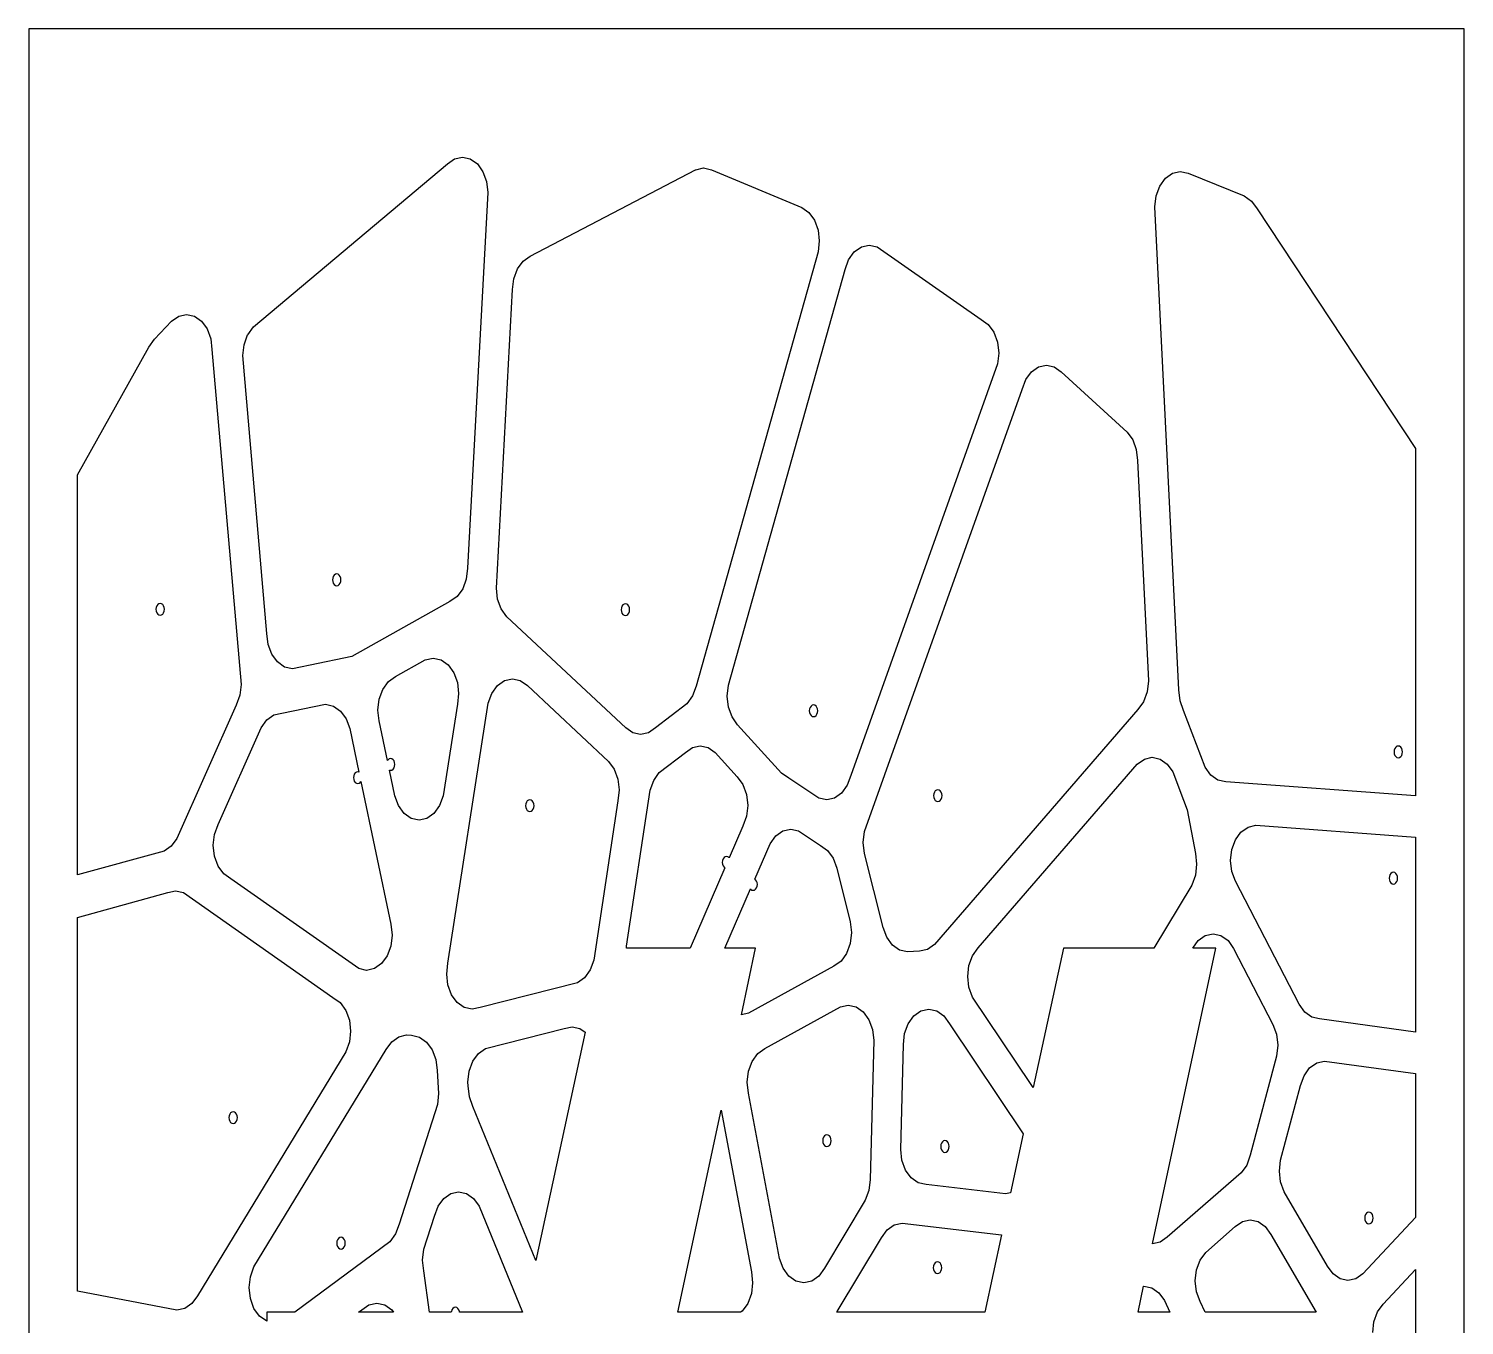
# Model space of a CAD drawing. Header units: metres. Extents: x 5 to 4553, y 5 to 890.
# Drawn here: x 5 to 445, y 412.4 to 810 of the extents above; entities that cross this region are included whole.
import ezdxf

# ---------------------------------------------------------------- set-up
doc = ezdxf.new("R2010")
doc.units = ezdxf.units.M

msp = doc.modelspace()

# ---------------------------------------------------------------- linework, layer by layer
for p, q in [((445, 810), (5, 810)), ((5, 810), (5, 5)), ((445, 5), (445, 810)), ((133.339, 768.521), (135.513, 770.055)), ((135.513, 770.055), (137.924, 770.584)), ((137.924, 770.584), (140.334, 770.055)), ((140.334, 770.055), (142.508, 768.521)), ((73.8629, 718.561), (133.339, 768.521)), ((142.508, 768.521), (144.234, 766.132)), ((144.234, 766.132), (145.342, 763.121)), ((158.673, 740.279), (209.327, 766.724)), ((209.327, 766.724), (209.452, 766.768)), ((209.452, 766.768), (211.862, 767.296)), ((211.862, 767.296), (214.272, 766.768)), ((214.272, 766.768), (241.911, 755.18)), ((353.376, 764.126), (355.55, 765.66)), ((355.55, 765.66), (357.96, 766.188)), ((357.96, 766.188), (360.371, 765.66)), ((360.371, 765.66), (377.579, 758.704)), ((145.342, 763.121), (145.724, 759.784)), ((350.542, 758.726), (351.65, 761.736)), ((351.65, 761.736), (353.376, 764.126)), ((145.724, 759.784), (139.499, 644.605)), ((350.16, 755.388), (350.542, 758.726)), ((377.579, 758.704), (379.753, 757.17)), ((379.753, 757.17), (381.479, 754.781)), ((241.911, 755.18), (244.086, 753.646)), ((244.086, 753.646), (245.811, 751.256)), ((357.5, 607.251), (350.16, 755.388)), ((381.479, 754.781), (430, 681.313)), ((245.811, 751.256), (246.919, 748.246)), ((246.919, 748.246), (247.301, 744.908)), ((247.301, 744.908), (246.919, 741.571)), ((260.2, 743.099), (262.61, 743.627)), ((262.61, 743.627), (265.02, 743.099)), ((156.499, 738.745), (158.673, 740.279)), ((246.919, 741.571), (209.595, 608.41)), ((256.3, 739.175), (258.025, 741.565)), ((258.025, 741.565), (260.2, 743.099)), ((265.02, 743.099), (296.945, 720.831)), ((153.665, 733.345), (154.773, 736.355)), ((154.773, 736.355), (156.499, 738.745)), ((219.458, 608.679), (255.192, 736.165)), ((255.192, 736.165), (256.3, 739.175)), ((153.283, 730.007), (153.665, 733.345)), ((148.334, 638.429), (153.283, 730.007)), ((48.7901, 720.34), (50.9645, 721.874)), ((50.9645, 721.874), (53.3748, 722.402)), ((53.3748, 722.402), (55.7852, 721.874)), ((55.7852, 721.874), (57.9595, 720.34)), ((43.5387, 714.781), (48.7901, 720.34)), ((57.9595, 720.34), (59.6852, 717.95)), ((59.6852, 717.95), (60.7931, 714.94)), ((72.1373, 716.172), (73.8629, 718.561)), ((296.945, 720.831), (299.119, 719.297)), ((299.119, 719.297), (300.845, 716.908)), ((41.8131, 712.392), (43.5387, 714.781)), ((60.7931, 714.94), (61.1748, 711.602)), ((70.6131, 709.772), (70.9949, 713.109)), ((70.9949, 713.109), (72.1028, 716.12)), ((72.1028, 716.12), (72.1373, 716.172)), ((300.845, 716.908), (301.953, 713.897)), ((301.953, 713.897), (302.335, 710.56)), ((20, 673.225), (41.8131, 712.392)), ((61.1748, 711.602), (70.1108, 608.974)), ((78.0326, 624.56), (70.6131, 709.772)), ((302.335, 710.56), (301.953, 707.223)), ((301.953, 707.223), (256.99, 581.029)), ((310.595, 702.394), (312.321, 704.783)), ((312.321, 704.783), (314.495, 706.317)), ((314.495, 706.317), (316.906, 706.846)), ((316.906, 706.846), (319.316, 706.317)), ((319.316, 706.317), (321.49, 704.783)), ((321.49, 704.783), (341.641, 686.336)), ((309.487, 699.383), (310.595, 702.394)), ((261.18, 563.804), (309.487, 699.383)), ((341.641, 686.336), (343.367, 683.947)), ((343.367, 683.947), (344.475, 680.936)), ((344.475, 680.936), (344.856, 677.598)), ((430, 681.313), (430, 574.778)), ((20, 550.526), (20, 673.225)), ((344.856, 677.598), (348.205, 610.008)), ((98.6385, 642.476), (98.3509, 642.078)), ((99.0009, 642.732), (98.6385, 642.476)), ((99.4026, 642.82), (99.0009, 642.732)), ((99.8043, 642.732), (99.4026, 642.82)), ((100.167, 642.476), (99.8043, 642.732)), ((100.454, 642.078), (100.167, 642.476)), ((139.499, 644.605), (139.117, 641.268)), ((98.1662, 641.576), (98.1026, 641.02)), ((98.1026, 641.02), (98.1662, 640.463)), ((98.3509, 642.078), (98.1662, 641.576)), ((98.1662, 640.463), (98.3509, 639.962)), ((98.3509, 639.962), (98.6385, 639.563)), ((98.6385, 639.563), (99.0009, 639.308)), ((99.0009, 639.308), (99.4026, 639.22)), ((99.4026, 639.22), (99.8043, 639.308)), ((99.8043, 639.308), (100.167, 639.563)), ((100.167, 639.563), (100.454, 639.962)), ((100.639, 641.576), (100.454, 642.078)), ((100.454, 639.962), (100.639, 640.463)), ((100.703, 641.02), (100.639, 641.576)), ((100.639, 640.463), (100.703, 641.02)), ((138.009, 638.257), (136.284, 635.868)), ((139.117, 641.268), (138.009, 638.257)), ((148.716, 635.092), (148.334, 638.429)), ((44.902, 633.701), (44.5396, 633.445)), ((45.3037, 633.789), (44.902, 633.701)), ((45.7054, 633.701), (45.3037, 633.789)), ((46.0678, 633.445), (45.7054, 633.701)), ((134.109, 634.334), (103.991, 617.492)), ((136.284, 635.868), (134.109, 634.334)), ((149.824, 632.081), (148.716, 635.092)), ((187.881, 633.652), (187.479, 633.564)), ((188.283, 633.564), (187.881, 633.652)), ((44.0673, 632.545), (44.0037, 631.989)), ((44.0037, 631.989), (44.0673, 631.433)), ((44.252, 633.047), (44.0673, 632.545)), ((44.0673, 631.433), (44.252, 630.931)), ((44.5396, 633.445), (44.252, 633.047)), ((44.252, 630.931), (44.5396, 630.533)), ((44.5396, 630.533), (44.902, 630.277)), ((44.902, 630.277), (45.3037, 630.189)), ((45.3037, 630.189), (45.7054, 630.277)), ((45.7054, 630.277), (46.0678, 630.533)), ((46.3554, 633.047), (46.0678, 633.445)), ((46.0678, 630.533), (46.3554, 630.931)), ((46.5401, 632.545), (46.3554, 633.047)), ((46.3554, 630.931), (46.5401, 631.433)), ((46.6037, 631.989), (46.5401, 632.545)), ((46.5401, 631.433), (46.6037, 631.989)), ((151.549, 629.692), (149.824, 632.081)), ((187.976, 595.634), (151.549, 629.692)), ((186.645, 632.408), (186.581, 631.852)), ((186.581, 631.852), (186.645, 631.296)), ((186.829, 632.91), (186.645, 632.408)), ((186.645, 631.296), (186.829, 630.794)), ((187.117, 633.308), (186.829, 632.91)), ((186.829, 630.794), (187.117, 630.396)), ((187.479, 633.564), (187.117, 633.308)), ((187.117, 630.396), (187.479, 630.14)), ((187.479, 630.14), (187.881, 630.052)), ((187.881, 630.052), (188.283, 630.14)), ((188.645, 633.308), (188.283, 633.564)), ((188.283, 630.14), (188.645, 630.396)), ((188.933, 632.91), (188.645, 633.308)), ((188.645, 630.396), (188.933, 630.794)), ((189.117, 632.408), (188.933, 632.91)), ((188.933, 630.794), (189.117, 631.296)), ((189.181, 631.852), (189.117, 632.408)), ((189.117, 631.296), (189.181, 631.852)), ((78.4144, 621.223), (78.0326, 624.56)), ((79.5223, 618.212), (78.4144, 621.223)), ((81.2479, 615.823), (79.5223, 618.212)), ((101.581, 616.963), (85.8326, 613.76)), ((103.991, 617.492), (101.581, 616.963)), ((117.402, 611.346), (126.55, 616.461)), ((126.55, 616.461), (128.96, 616.99)), ((128.96, 616.99), (131.37, 616.461)), ((131.37, 616.461), (133.545, 614.927)), ((83.4223, 614.289), (81.2479, 615.823)), ((85.8326, 613.76), (83.4223, 614.289)), ((133.545, 614.927), (135.27, 612.538)), ((135.27, 612.538), (136.378, 609.527)), ((70.1108, 608.974), (69.729, 605.637)), ((112.394, 604.412), (113.502, 607.423)), ((113.502, 607.423), (115.228, 609.812)), ((115.228, 609.812), (117.402, 611.346)), ((136.378, 609.527), (136.76, 606.19)), ((146.932, 606.214), (148.657, 608.604)), ((148.657, 608.604), (150.832, 610.138)), ((150.832, 610.138), (153.242, 610.666)), ((153.242, 610.666), (155.652, 610.138)), ((155.652, 610.138), (157.827, 608.604)), ((157.827, 608.604), (182.728, 585.321)), ((209.595, 608.41), (208.487, 605.399)), ((219.076, 605.341), (219.458, 608.679)), ((348.205, 610.008), (347.823, 606.67)), ((357.882, 603.914), (357.5, 607.251)), ((69.729, 605.637), (68.6212, 602.626)), ((82.5826, 600.132), (95.9831, 602.858)), ((95.9831, 602.858), (98.3934, 602.329)), ((112.013, 601.075), (112.394, 604.412)), ((136.378, 602.852), (132.044, 574.82)), ((133.498, 523.495), (145.824, 603.204)), ((136.76, 606.19), (136.378, 602.852)), ((145.824, 603.204), (146.932, 606.214)), ((206.761, 603.01), (197.145, 595.634)), ((208.487, 605.399), (206.761, 603.01)), ((219.458, 602.004), (219.076, 605.341)), ((346.715, 603.66), (344.99, 601.27)), ((347.823, 606.67), (346.715, 603.66)), ((358.989, 600.903), (357.882, 603.914)), ((68.6212, 602.626), (50.4344, 561.743)), ((77.9979, 598.07), (80.1723, 599.604)), ((80.1723, 599.604), (82.5826, 600.132)), ((98.3934, 602.329), (100.568, 600.795)), ((100.568, 600.795), (102.293, 598.406)), ((102.293, 598.406), (103.401, 595.395)), ((112.394, 597.737), (112.013, 601.075)), ((220.566, 598.993), (219.458, 602.004)), ((222.291, 596.604), (220.566, 598.993)), ((244.315, 601.418), (244.251, 600.862)), ((244.251, 600.862), (244.315, 600.306)), ((244.5, 601.92), (244.315, 601.418)), ((244.315, 600.306), (244.5, 599.804)), ((244.787, 602.318), (244.5, 601.92)), ((244.5, 599.804), (244.787, 599.406)), ((245.15, 602.574), (244.787, 602.318)), ((244.787, 599.406), (245.15, 599.15)), ((245.551, 602.662), (245.15, 602.574)), ((245.15, 599.15), (245.551, 599.062)), ((245.953, 602.574), (245.551, 602.662)), ((245.551, 599.062), (245.953, 599.15)), ((246.316, 602.318), (245.953, 602.574)), ((245.953, 599.15), (246.316, 599.406)), ((246.603, 601.92), (246.316, 602.318)), ((246.316, 599.406), (246.603, 599.804)), ((246.788, 601.418), (246.603, 601.92)), ((246.603, 599.804), (246.788, 600.306)), ((246.851, 600.862), (246.788, 601.418)), ((246.788, 600.306), (246.851, 600.862)), ((344.99, 601.27), (282.656, 529.176)), ((365.597, 583.543), (358.989, 600.903)), ((63.0546, 565.967), (76.2723, 595.68)), ((76.2723, 595.68), (77.9979, 598.07)), ((103.401, 595.395), (106.197, 582.084)), ((114.945, 585.594), (112.394, 597.737)), ((190.15, 594.1), (187.976, 595.634)), ((192.56, 593.571), (190.15, 594.1)), ((194.971, 594.1), (192.56, 593.571)), ((197.145, 595.634), (194.971, 594.1)), ((235.766, 581.775), (222.291, 596.604)), ((208.434, 589.57), (210.844, 590.098)), ((210.844, 590.098), (213.254, 589.57)), ((424.001, 589.718), (423.713, 589.32)), ((424.363, 589.974), (424.001, 589.718)), ((424.765, 590.062), (424.363, 589.974)), ((425.166, 589.974), (424.765, 590.062)), ((425.529, 589.718), (425.166, 589.974)), ((425.816, 589.32), (425.529, 589.718)), ((115.148, 585.875), (114.945, 585.594)), ((115.51, 586.131), (115.148, 585.875)), ((115.912, 586.219), (115.51, 586.131)), ((116.313, 586.131), (115.912, 586.219)), ((116.676, 585.875), (116.313, 586.131)), ((116.963, 585.477), (116.676, 585.875)), ((117.148, 584.975), (116.963, 585.477)), ((182.728, 585.321), (184.453, 582.932)), ((198.275, 581.911), (206.259, 588.036)), ((206.259, 588.036), (208.434, 589.57)), ((213.254, 589.57), (215.429, 588.036)), ((215.429, 588.036), (222.177, 580.609)), ((344.768, 584.532), (346.942, 586.066)), ((346.942, 586.066), (349.353, 586.595)), ((349.353, 586.595), (351.763, 586.066)), ((351.763, 586.066), (353.937, 584.532)), ((423.528, 588.818), (423.465, 588.262)), ((423.465, 588.262), (423.528, 587.706)), ((423.713, 589.32), (423.528, 588.818)), ((423.528, 587.706), (423.713, 587.204)), ((423.713, 587.204), (424.001, 586.806)), ((424.001, 586.806), (424.363, 586.55)), ((424.363, 586.55), (424.765, 586.462)), ((424.765, 586.462), (425.166, 586.55)), ((425.166, 586.55), (425.529, 586.806)), ((425.529, 586.806), (425.816, 587.204)), ((426.001, 588.818), (425.816, 589.32)), ((425.816, 587.204), (426.001, 587.706)), ((426.065, 588.262), (426.001, 588.818)), ((426.001, 587.706), (426.065, 588.262)), ((104.601, 580.919), (104.538, 580.363)), ((104.786, 581.421), (104.601, 580.919)), ((105.074, 581.819), (104.786, 581.421)), ((105.436, 582.075), (105.074, 581.819)), ((105.838, 582.163), (105.436, 582.075)), ((106.197, 582.084), (105.838, 582.163)), ((117.207, 574.82), (115.553, 582.698)), ((115.553, 582.698), (115.912, 582.619)), ((115.912, 582.619), (116.313, 582.707)), ((116.313, 582.707), (116.676, 582.963)), ((116.676, 582.963), (116.963, 583.361)), ((116.963, 583.361), (117.148, 583.863)), ((117.212, 584.419), (117.148, 584.975)), ((117.148, 583.863), (117.212, 584.419)), ((184.453, 582.932), (185.561, 579.921)), ((196.549, 579.522), (198.275, 581.911)), ((237.941, 580.241), (235.766, 581.775)), ((256.99, 581.029), (255.882, 578.018)), ((296.018, 528.148), (344.768, 584.532)), ((353.937, 584.532), (355.663, 582.143)), ((355.663, 582.143), (358.969, 573.457)), ((367.323, 581.154), (365.597, 583.543)), ((369.497, 579.62), (367.323, 581.154)), ((104.538, 580.363), (104.601, 579.807)), ((104.601, 579.807), (104.786, 579.305)), ((104.786, 579.305), (105.074, 578.907)), ((105.074, 578.907), (105.436, 578.651)), ((105.436, 578.651), (105.838, 578.563)), ((105.838, 578.563), (106.24, 578.651)), ((106.24, 578.651), (106.602, 578.907)), ((106.602, 578.907), (106.805, 579.188)), ((106.805, 579.188), (115.997, 535.418)), ((185.561, 579.921), (185.943, 576.584)), ((185.943, 576.584), (185.561, 573.247)), ((188.245, 528.652), (195.442, 576.511)), ((195.442, 576.511), (196.549, 579.522)), ((222.177, 580.609), (223.902, 578.22)), ((223.902, 578.22), (225.01, 575.21)), ((247.161, 574.095), (237.941, 580.241)), ((255.882, 578.018), (254.156, 575.629)), ((283.221, 576.568), (282.858, 576.312)), ((283.623, 576.656), (283.221, 576.568)), ((284.024, 576.568), (283.623, 576.656)), ((284.387, 576.312), (284.024, 576.568)), ((371.907, 579.091), (369.497, 579.62)), ((430, 574.778), (371.907, 579.091)), ((118.315, 571.809), (117.207, 574.82)), ((132.044, 574.82), (130.936, 571.809)), ((157.343, 572.326), (157.279, 571.77)), ((157.528, 572.828), (157.343, 572.326)), ((157.815, 573.226), (157.528, 572.828)), ((158.178, 573.482), (157.815, 573.226)), ((158.579, 573.57), (158.178, 573.482)), ((158.981, 573.482), (158.579, 573.57)), ((159.343, 573.226), (158.981, 573.482)), ((159.631, 572.828), (159.343, 573.226)), ((159.816, 572.326), (159.631, 572.828)), ((159.879, 571.77), (159.816, 572.326)), ((185.561, 573.247), (178.22, 524.427)), ((225.01, 575.21), (225.392, 571.872)), ((249.571, 573.566), (247.161, 574.095)), ((251.982, 574.095), (249.571, 573.566)), ((254.156, 575.629), (251.982, 574.095)), ((282.386, 575.412), (282.323, 574.856)), ((282.323, 574.856), (282.386, 574.299)), ((282.571, 575.914), (282.386, 575.412)), ((282.386, 574.299), (282.571, 573.798)), ((282.858, 576.312), (282.571, 575.914)), ((282.571, 573.798), (282.858, 573.399)), ((282.858, 573.399), (283.221, 573.144)), ((283.221, 573.144), (283.623, 573.056)), ((283.623, 573.056), (284.024, 573.144)), ((284.024, 573.144), (284.387, 573.399)), ((284.674, 575.914), (284.387, 576.312)), ((284.387, 573.399), (284.674, 573.798)), ((284.859, 575.412), (284.674, 575.914)), ((284.674, 573.798), (284.859, 574.299)), ((284.923, 574.856), (284.859, 575.412)), ((284.859, 574.299), (284.923, 574.856)), ((358.969, 573.457), (360.077, 570.447)), ((120.041, 569.42), (118.315, 571.809)), ((122.215, 567.886), (120.041, 569.42)), ((124.625, 567.357), (122.215, 567.886)), ((127.036, 567.886), (124.625, 567.357)), ((129.21, 569.42), (127.036, 567.886)), ((130.936, 571.809), (129.21, 569.42)), ((157.279, 571.77), (157.343, 571.214)), ((157.343, 571.214), (157.528, 570.712)), ((157.528, 570.712), (157.815, 570.314)), ((157.815, 570.314), (158.178, 570.058)), ((158.178, 570.058), (158.579, 569.97)), ((158.579, 569.97), (158.981, 570.058)), ((158.981, 570.058), (159.343, 570.314)), ((159.343, 570.314), (159.631, 570.712)), ((159.631, 570.712), (159.816, 571.214)), ((159.816, 571.214), (159.879, 571.77)), ((225.01, 568.535), (223.902, 565.524)), ((225.392, 571.872), (225.01, 568.535)), ((360.077, 570.447), (362.586, 557.127)), ((61.9467, 562.957), (63.0546, 565.967)), ((223.902, 565.524), (219.685, 555.781)), ((233.963, 562.495), (236.137, 564.029)), ((236.137, 564.029), (238.548, 564.558)), ((238.548, 564.558), (240.958, 564.029)), ((240.958, 564.029), (247.666, 559.558)), ((260.798, 560.467), (261.18, 563.804)), ((374.835, 561.304), (376.561, 563.694)), ((376.561, 563.694), (378.735, 565.228)), ((378.735, 565.228), (381.146, 565.756)), ((381.146, 565.756), (430, 562.129)), ((48.7088, 559.354), (46.5344, 557.82)), ((50.4344, 561.743), (48.7088, 559.354)), ((61.5649, 559.619), (61.9467, 562.957)), ((61.9467, 556.282), (61.5649, 559.619)), ((227.54, 549.255), (232.237, 560.106)), ((232.237, 560.106), (233.963, 562.495)), ((247.666, 559.558), (249.84, 558.024)), ((261.18, 557.129), (260.798, 560.467)), ((373.727, 558.294), (374.835, 561.304)), ((430, 562.129), (430, 502.37)), ((46.5344, 557.82), (20, 550.526)), ((63.0546, 553.271), (61.9467, 556.282)), ((217.638, 554.944), (217.575, 554.388)), ((217.823, 555.446), (217.638, 554.944)), ((218.111, 555.844), (217.823, 555.446)), ((218.473, 556.1), (218.111, 555.844)), ((218.875, 556.188), (218.473, 556.1)), ((219.276, 556.1), (218.875, 556.188)), ((219.639, 555.844), (219.276, 556.1)), ((219.685, 555.781), (219.639, 555.844)), ((249.84, 558.024), (251.566, 555.634)), ((251.566, 555.634), (252.674, 552.624)), ((266.88, 534.429), (261.18, 557.129)), ((362.586, 557.127), (362.968, 553.79)), ((373.346, 554.956), (373.727, 558.294)), ((373.727, 551.619), (373.346, 554.956)), ((64.7802, 550.882), (63.0546, 553.271)), ((66.9546, 549.348), (64.7802, 550.882)), ((218.372, 552.748), (207.715, 528.127)), ((217.575, 554.388), (217.638, 553.832)), ((217.638, 553.832), (217.823, 553.33)), ((217.823, 553.33), (218.111, 552.932)), ((218.111, 552.932), (218.372, 552.748)), ((252.674, 552.624), (256.805, 536.173)), ((362.586, 550.452), (361.478, 547.442)), ((362.968, 553.79), (362.586, 550.452)), ((374.835, 548.608), (373.727, 551.619)), ((422.028, 550.09), (421.965, 549.534)), ((422.213, 550.592), (422.028, 550.09)), ((422.501, 550.99), (422.213, 550.592)), ((422.863, 551.246), (422.501, 550.99)), ((423.265, 551.334), (422.863, 551.246)), ((423.667, 551.246), (423.265, 551.334)), ((424.029, 550.99), (423.667, 551.246)), ((424.317, 550.592), (424.029, 550.99)), ((424.501, 550.09), (424.317, 550.592)), ((424.565, 549.534), (424.501, 550.09)), ((47.6228, 545.119), (50.0331, 545.648)), ((50.0331, 545.648), (52.4434, 545.119)), ((106.169, 521.809), (66.9546, 549.348)), ((218.395, 528.127), (226.227, 546.222)), ((226.227, 546.222), (226.273, 546.158)), ((226.273, 546.158), (226.636, 545.902)), ((226.636, 545.902), (227.038, 545.814)), ((227.038, 545.814), (227.439, 545.902)), ((227.439, 545.902), (227.802, 546.158)), ((227.802, 549.071), (227.54, 549.255)), ((228.089, 548.672), (227.802, 549.071)), ((227.802, 546.158), (228.089, 546.556)), ((228.274, 548.171), (228.089, 548.672)), ((228.089, 546.556), (228.274, 547.058)), ((228.338, 547.614), (228.274, 548.171)), ((228.274, 547.058), (228.338, 547.614)), ((361.478, 547.442), (349.895, 528.127)), ((394.362, 510.862), (374.835, 548.608)), ((421.965, 549.534), (422.028, 548.978)), ((422.028, 548.978), (422.213, 548.476)), ((422.213, 548.476), (422.501, 548.078)), ((422.501, 548.078), (422.863, 547.822)), ((422.863, 547.822), (423.265, 547.734)), ((423.265, 547.734), (423.667, 547.822)), ((423.667, 547.822), (424.029, 548.078)), ((424.029, 548.078), (424.317, 548.476)), ((424.317, 548.476), (424.501, 548.978)), ((424.501, 548.978), (424.565, 549.534)), ((20, 537.526), (47.6228, 545.119)), ((52.4434, 545.119), (98.2618, 512.943)), ((20, 422.935), (20, 537.526)), ((115.997, 535.418), (116.379, 532.081)), ((256.805, 536.173), (257.186, 532.836)), ((257.186, 532.836), (256.805, 529.498)), ((267.988, 531.418), (266.88, 534.429)), ((365.585, 531.916), (367.996, 532.445)), ((367.996, 532.445), (370.406, 531.916)), ((115.997, 528.743), (114.889, 525.733)), ((116.379, 532.081), (115.997, 528.743)), ((188.185, 528.127), (188.245, 528.652)), ((207.715, 528.127), (188.185, 528.127)), ((227.807, 528.127), (218.395, 528.127)), ((223.442, 507.646), (227.807, 528.127)), ((256.805, 529.498), (255.697, 526.487)), ((269.714, 529.029), (267.988, 531.418)), ((271.888, 527.495), (269.714, 529.029)), ((282.656, 529.176), (280.482, 527.642)), ((294.292, 525.759), (296.018, 528.148)), ((322.11, 528.127), (312.884, 485.383)), ((349.895, 528.127), (322.11, 528.127)), ((349.468, 437.397), (368.804, 528.127)), ((361.782, 528.127), (363.411, 530.382)), ((368.804, 528.127), (361.782, 528.127)), ((363.411, 530.382), (365.585, 531.916)), ((370.406, 531.916), (372.58, 530.382)), ((372.58, 530.382), (374.306, 527.993)), ((114.889, 525.733), (113.164, 523.343)), ((178.22, 524.427), (177.112, 521.416)), ((253.971, 524.098), (251.797, 522.564)), ((255.697, 526.487), (253.971, 524.098)), ((274.299, 526.966), (271.888, 527.495)), ((278.071, 527.114), (274.299, 526.966)), ((280.482, 527.642), (278.071, 527.114)), ((293.184, 522.748), (294.292, 525.759)), ((374.306, 527.993), (386.355, 504.701)), ((108.579, 521.281), (106.169, 521.809)), ((110.989, 521.809), (108.579, 521.281)), ((113.164, 523.343), (110.989, 521.809)), ((133.117, 520.158), (133.498, 523.495)), ((133.498, 516.82), (133.117, 520.158)), ((177.112, 521.416), (175.387, 519.027)), ((251.797, 522.564), (225.654, 508.131)), ((292.802, 519.411), (293.184, 522.748)), ((293.184, 516.074), (292.802, 519.411)), ((134.606, 513.809), (133.498, 516.82)), ((173.212, 517.493), (143.327, 509.886)), ((175.387, 519.027), (173.212, 517.493)), ((294.292, 513.063), (293.184, 516.074)), ((98.2618, 512.943), (100.436, 511.409)), ((100.436, 511.409), (102.162, 509.019)), ((136.332, 511.42), (134.606, 513.809)), ((138.506, 509.886), (136.332, 511.42)), ((253.781, 510.045), (256.191, 510.574)), ((256.191, 510.574), (258.601, 510.045)), ((312.204, 486.324), (294.292, 513.063)), ((396.088, 508.472), (394.362, 510.862)), ((102.162, 509.019), (103.27, 506.009)), ((103.27, 506.009), (103.652, 502.671)), ((140.917, 509.358), (138.506, 509.886)), ((143.327, 509.886), (140.917, 509.358)), ((225.654, 508.131), (223.442, 507.646)), ((230.645, 497.272), (253.781, 510.045)), ((258.601, 510.045), (260.776, 508.511)), ((260.776, 508.511), (262.501, 506.122)), ((262.501, 506.122), (263.609, 503.111)), ((274.565, 504.916), (276.291, 507.306)), ((276.291, 507.306), (278.465, 508.84)), ((278.465, 508.84), (280.876, 509.368)), ((280.876, 509.368), (283.286, 508.84)), ((283.286, 508.84), (285.46, 507.306)), ((285.46, 507.306), (287.186, 504.916)), ((398.262, 506.938), (396.088, 508.472)), ((400.673, 506.41), (398.262, 506.938)), ((430, 502.37), (400.673, 506.41)), ((103.652, 502.671), (103.27, 499.334)), ((144.994, 497.307), (169.139, 503.452)), ((175.546, 502.333), (160.437, 432.334)), ((169.139, 503.452), (171.549, 503.981)), ((171.549, 503.981), (173.959, 503.452)), ((173.959, 503.452), (175.546, 502.333)), ((263.609, 503.111), (263.991, 499.774)), ((273.076, 498.568), (273.457, 501.906)), ((273.457, 501.906), (274.565, 504.916)), ((287.186, 504.916), (309.81, 471.143)), ((386.355, 504.701), (387.463, 501.69)), ((387.463, 501.69), (387.845, 498.353)), ((103.27, 499.334), (102.162, 496.323)), ((114.523, 497.019), (116.248, 499.408)), ((116.248, 499.408), (118.423, 500.942)), ((118.423, 500.942), (120.833, 501.471)), ((120.833, 501.471), (122.371, 501.365)), ((122.371, 501.365), (124.782, 500.837)), ((124.782, 500.837), (126.956, 499.303)), ((126.956, 499.303), (128.682, 496.913)), ((142.819, 495.773), (144.994, 497.307)), ((228.471, 495.738), (230.645, 497.272)), ((263.991, 499.774), (262.901, 457.163)), ((272.252, 466.394), (273.076, 498.568)), ((387.845, 498.353), (387.463, 495.016)), ((102.162, 496.323), (56.7358, 421.491)), ((74.0455, 430.34), (114.523, 497.019)), ((128.682, 496.913), (129.79, 493.903)), ((129.79, 493.903), (130.171, 490.565)), ((139.986, 490.373), (141.094, 493.384)), ((141.094, 493.384), (142.819, 495.773)), ((225.637, 490.338), (226.745, 493.349)), ((226.745, 493.349), (228.471, 495.738)), ((387.463, 495.016), (379.41, 464.584)), ((397.606, 491.369), (399.78, 492.903)), ((399.78, 492.903), (402.19, 493.432)), ((402.19, 493.432), (430, 489.602)), ((130.171, 490.565), (130.633, 483.523)), ((139.604, 487.036), (139.986, 490.373)), ((225.255, 487.001), (225.637, 490.338)), ((394.772, 485.969), (395.88, 488.98)), ((395.88, 488.98), (397.606, 491.369)), ((430, 489.602), (430, 445.538)), ((139.68, 485.867), (139.604, 487.036)), ((140.062, 482.53), (139.68, 485.867)), ((225.637, 483.663), (225.255, 487.001)), ((312.884, 485.383), (312.204, 486.324)), ((388.715, 463.081), (394.772, 485.969)), ((130.251, 480.186), (118.52, 443.46)), ((130.633, 483.523), (130.251, 480.186)), ((141.17, 479.519), (140.062, 482.53)), ((235.151, 432.927), (225.637, 483.663)), ((66.4162, 476.674), (66.3526, 476.117)), ((66.3526, 476.117), (66.4162, 475.561)), ((66.6009, 477.175), (66.4162, 476.674)), ((66.4162, 475.561), (66.6009, 475.059)), ((66.8885, 477.574), (66.6009, 477.175)), ((67.2509, 477.829), (66.8885, 477.574)), ((67.6526, 477.917), (67.2509, 477.829)), ((68.0543, 477.829), (67.6526, 477.917)), ((68.4167, 477.574), (68.0543, 477.829)), ((68.7043, 477.175), (68.4167, 477.574)), ((68.889, 476.674), (68.7043, 477.175)), ((68.7043, 475.059), (68.889, 475.561)), ((68.9526, 476.117), (68.889, 476.674)), ((68.889, 475.561), (68.9526, 476.117)), ((160.437, 432.334), (141.17, 479.519)), ((204.003, 416.428), (217.201, 478.358)), ((217.201, 478.358), (226.489, 428.827)), ((66.6009, 475.059), (66.8885, 474.661)), ((66.8885, 474.661), (67.2509, 474.405)), ((67.2509, 474.405), (67.6526, 474.317)), ((67.6526, 474.317), (68.0543, 474.405)), ((68.0543, 474.405), (68.4167, 474.661)), ((68.4167, 474.661), (68.7043, 475.059)), ((249.662, 470.852), (249.26, 470.764)), ((250.064, 470.764), (249.662, 470.852)), ((309.81, 471.143), (305.914, 453.094)), ((248.426, 469.608), (248.362, 469.052)), ((248.362, 469.052), (248.426, 468.495)), ((248.61, 470.11), (248.426, 469.608)), ((248.426, 468.495), (248.61, 467.994)), ((248.898, 470.508), (248.61, 470.11)), ((248.61, 467.994), (248.898, 467.595)), ((249.26, 470.764), (248.898, 470.508)), ((248.898, 467.595), (249.26, 467.34)), ((249.26, 467.34), (249.662, 467.252)), ((249.662, 467.252), (250.064, 467.34)), ((250.426, 470.508), (250.064, 470.764)), ((250.064, 467.34), (250.426, 467.595)), ((250.714, 470.11), (250.426, 470.508)), ((250.426, 467.595), (250.714, 467.994)), ((250.898, 469.608), (250.714, 470.11)), ((250.714, 467.994), (250.898, 468.495)), ((250.962, 469.052), (250.898, 469.608)), ((250.898, 468.495), (250.962, 469.052)), ((284.581, 467.834), (284.518, 467.278)), ((284.518, 467.278), (284.581, 466.722)), ((284.766, 468.336), (284.581, 467.834)), ((284.581, 466.722), (284.766, 466.22)), ((285.054, 468.734), (284.766, 468.336)), ((285.416, 468.99), (285.054, 468.734)), ((285.818, 469.078), (285.416, 468.99)), ((286.219, 468.99), (285.818, 469.078)), ((286.582, 468.734), (286.219, 468.99)), ((286.87, 468.336), (286.582, 468.734)), ((287.054, 467.834), (286.87, 468.336)), ((286.87, 466.22), (287.054, 466.722)), ((287.118, 467.278), (287.054, 467.834)), ((287.054, 466.722), (287.118, 467.278)), ((272.634, 463.057), (272.252, 466.394)), ((273.742, 460.046), (272.634, 463.057)), ((284.766, 466.22), (285.054, 465.822)), ((285.054, 465.822), (285.416, 465.566)), ((285.416, 465.566), (285.818, 465.478)), ((285.818, 465.478), (286.219, 465.566)), ((286.219, 465.566), (286.582, 465.822)), ((286.582, 465.822), (286.87, 466.22)), ((379.41, 464.584), (378.302, 461.573)), ((388.333, 459.744), (388.715, 463.081)), ((275.468, 457.657), (273.742, 460.046)), ((277.642, 456.123), (275.468, 457.657)), ((376.576, 459.184), (353.937, 439.435)), ((378.302, 461.573), (376.576, 459.184)), ((388.715, 456.407), (388.333, 459.744)), ((134.36, 452.878), (136.771, 453.406)), ((136.771, 453.406), (139.181, 452.878)), ((262.519, 453.826), (261.411, 450.815)), ((262.901, 457.163), (262.519, 453.826)), ((280.052, 455.594), (277.642, 456.123)), ((304.335, 452.748), (280.052, 455.594)), ((389.823, 453.396), (388.715, 456.407)), ((403.043, 430.608), (389.823, 453.396)), ((129.352, 445.944), (130.46, 448.954)), ((130.46, 448.954), (132.186, 451.344)), ((132.186, 451.344), (134.36, 452.878)), ((139.181, 452.878), (141.355, 451.344)), ((141.355, 451.344), (143.081, 448.954)), ((143.081, 448.954), (156.363, 416.428)), ((261.411, 450.815), (248.88, 429.916)), ((305.914, 453.094), (304.335, 452.748)), ((126.112, 435.801), (129.352, 445.944)), ((376.995, 444.239), (379.405, 444.767)), ((379.405, 444.767), (381.816, 444.239)), ((430, 445.538), (413.938, 428.219)), ((414.542, 445.881), (414.479, 445.324)), ((414.479, 445.324), (414.542, 444.768)), ((414.727, 446.382), (414.542, 445.881)), ((414.542, 444.768), (414.727, 444.266)), ((415.014, 446.781), (414.727, 446.382)), ((415.377, 447.036), (415.014, 446.781)), ((415.779, 447.124), (415.377, 447.036)), ((416.18, 447.036), (415.779, 447.124)), ((416.543, 446.781), (416.18, 447.036)), ((416.83, 446.382), (416.543, 446.781)), ((417.015, 445.881), (416.83, 446.382)), ((416.83, 444.266), (417.015, 444.768)), ((417.079, 445.324), (417.015, 445.881)), ((417.015, 444.768), (417.079, 445.324)), ((117.412, 440.45), (115.686, 438.06)), ((118.52, 443.46), (117.412, 440.45)), ((266.367, 439.284), (268.092, 441.674)), ((268.092, 441.674), (270.267, 443.208)), ((270.267, 443.208), (272.677, 443.736)), ((272.677, 443.736), (303.124, 440.167)), ((303.124, 440.167), (298, 416.428)), ((365.781, 434.818), (374.821, 442.705)), ((374.821, 442.705), (376.995, 444.239)), ((381.816, 444.239), (383.99, 442.705)), ((383.99, 442.705), (385.716, 440.315)), ((385.716, 440.315), (399.573, 416.428)), ((414.727, 444.266), (415.014, 443.868)), ((415.014, 443.868), (415.377, 443.613)), ((415.377, 443.613), (415.779, 443.524)), ((415.779, 443.524), (416.18, 443.613)), ((416.18, 443.613), (416.543, 443.868)), ((416.543, 443.868), (416.83, 444.266)), ((115.686, 438.06), (86.5224, 416.428)), ((99.4817, 438.192), (99.418, 437.636)), ((99.418, 437.636), (99.4817, 437.08)), ((99.6663, 438.694), (99.4817, 438.192)), ((99.4817, 437.08), (99.6663, 436.578)), ((99.9539, 439.092), (99.6663, 438.694)), ((99.6663, 436.578), (99.9539, 436.18)), ((100.316, 439.348), (99.9539, 439.092)), ((99.9539, 436.18), (100.316, 435.924)), ((100.718, 439.436), (100.316, 439.348)), ((100.316, 435.924), (100.718, 435.836)), ((101.12, 439.348), (100.718, 439.436)), ((100.718, 435.836), (101.12, 435.924)), ((101.482, 439.092), (101.12, 439.348)), ((101.12, 435.924), (101.482, 436.18)), ((101.77, 438.694), (101.482, 439.092)), ((101.482, 436.18), (101.77, 436.578)), ((101.954, 438.192), (101.77, 438.694)), ((101.77, 436.578), (101.954, 437.08)), ((102.018, 437.636), (101.954, 438.192)), ((101.954, 437.08), (102.018, 437.636)), ((125.731, 432.463), (126.112, 435.801)), ((252.792, 416.646), (266.367, 439.284)), ((351.763, 437.901), (349.468, 437.397)), ((353.937, 439.435), (351.763, 437.901)), ((126.112, 429.126), (125.731, 432.463)), ((236.259, 429.916), (235.151, 432.927)), ((282.781, 431.558), (282.493, 431.16)), ((283.143, 431.814), (282.781, 431.558)), ((283.545, 431.902), (283.143, 431.814)), ((283.946, 431.814), (283.545, 431.902)), ((284.309, 431.558), (283.946, 431.814)), ((284.596, 431.16), (284.309, 431.558)), ((362.947, 429.418), (364.055, 432.429)), ((364.055, 432.429), (365.781, 434.818)), ((72.5559, 423.992), (72.9376, 427.329)), ((72.9376, 427.329), (74.0455, 430.34)), ((127.86, 416.428), (126.112, 429.126)), ((226.489, 428.827), (226.871, 425.49)), ((237.985, 427.527), (236.259, 429.916)), ((240.159, 425.993), (237.985, 427.527)), ((247.154, 427.527), (244.98, 425.993)), ((248.88, 429.916), (247.154, 427.527)), ((282.308, 430.658), (282.245, 430.102)), ((282.245, 430.102), (282.308, 429.546)), ((282.493, 431.16), (282.308, 430.658)), ((282.308, 429.546), (282.493, 429.044)), ((282.493, 429.044), (282.781, 428.646)), ((282.781, 428.646), (283.143, 428.39)), ((283.143, 428.39), (283.545, 428.302)), ((283.545, 428.302), (283.946, 428.39)), ((283.946, 428.39), (284.309, 428.646)), ((284.309, 428.646), (284.596, 429.044)), ((284.781, 430.658), (284.596, 431.16)), ((284.596, 429.044), (284.781, 429.546)), ((284.845, 430.102), (284.781, 430.658)), ((284.781, 429.546), (284.845, 430.102)), ((362.565, 426.081), (362.947, 429.418)), ((404.768, 428.219), (403.043, 430.608)), ((406.943, 426.685), (404.768, 428.219)), ((413.938, 428.219), (411.763, 426.685)), ((420.146, 418.928), (430, 429.553)), ((430, 429.553), (430, 393.101)), ((50.4255, 417.039), (20, 422.935)), ((72.9376, 420.654), (72.5559, 423.992)), ((226.871, 425.49), (226.489, 422.152)), ((242.57, 425.465), (240.159, 425.993)), ((244.98, 425.993), (242.57, 425.465)), ((344.999, 416.428), (346.71, 424.458)), ((346.71, 424.458), (346.795, 424.465)), ((346.795, 424.465), (349.205, 423.937)), ((349.205, 423.937), (351.38, 422.403)), ((351.38, 422.403), (353.105, 420.013)), ((362.947, 422.744), (362.565, 426.081)), ((364.055, 419.733), (362.947, 422.744)), ((409.353, 426.156), (406.943, 426.685)), ((411.763, 426.685), (409.353, 426.156)), ((55.0102, 419.102), (52.8358, 417.568)), ((56.7358, 421.491), (55.0102, 419.102)), ((74.0455, 417.644), (72.9376, 420.654)), ((107.108, 417.175), (109.283, 418.709)), ((109.283, 418.709), (111.693, 419.238)), ((111.693, 419.238), (114.103, 418.709)), ((114.103, 418.709), (116.278, 417.175)), ((225.382, 419.142), (223.656, 416.752)), ((226.489, 422.152), (225.382, 419.142)), ((353.105, 420.013), (354.753, 416.428)), ((365.574, 416.428), (364.055, 419.733)), ((418.42, 416.538), (420.146, 418.928)), ((52.8358, 417.568), (50.4255, 417.039)), ((75.7711, 415.254), (74.0455, 417.644)), ((77.9455, 413.72), (75.7711, 415.254)), ((77.96, 413.717), (77.9455, 413.72)), ((86.5224, 416.428), (77.96, 416.428)), ((77.96, 416.428), (77.96, 413.717)), ((106.1, 416.428), (107.108, 417.175)), ((116.818, 416.428), (106.1, 416.428)), ((116.278, 417.175), (116.818, 416.428)), ((134.511, 416.428), (127.86, 416.428)), ((134.544, 416.72), (134.511, 416.428)), ((134.729, 417.222), (134.544, 416.72)), ((135.017, 417.62), (134.729, 417.222)), ((135.379, 417.875), (135.017, 417.62)), ((135.781, 417.964), (135.379, 417.875)), ((136.183, 417.875), (135.781, 417.964)), ((136.545, 417.62), (136.183, 417.875)), ((136.833, 417.222), (136.545, 417.62)), ((137.017, 416.72), (136.833, 417.222)), ((137.051, 416.428), (137.017, 416.72)), ((156.363, 416.428), (137.051, 416.428)), ((223.196, 416.428), (204.003, 416.428)), ((223.656, 416.752), (223.196, 416.428)), ((252.712, 416.428), (252.792, 416.646)), ((298, 416.428), (252.712, 416.428)), ((354.753, 416.428), (344.999, 416.428)), ((399.573, 416.428), (365.574, 416.428)), ((417.312, 413.528), (418.42, 416.538)), ((416.93, 410.19), (417.312, 413.528))]:
    msp.add_line(p, q)

doc.saveas('drawing.dxf')
